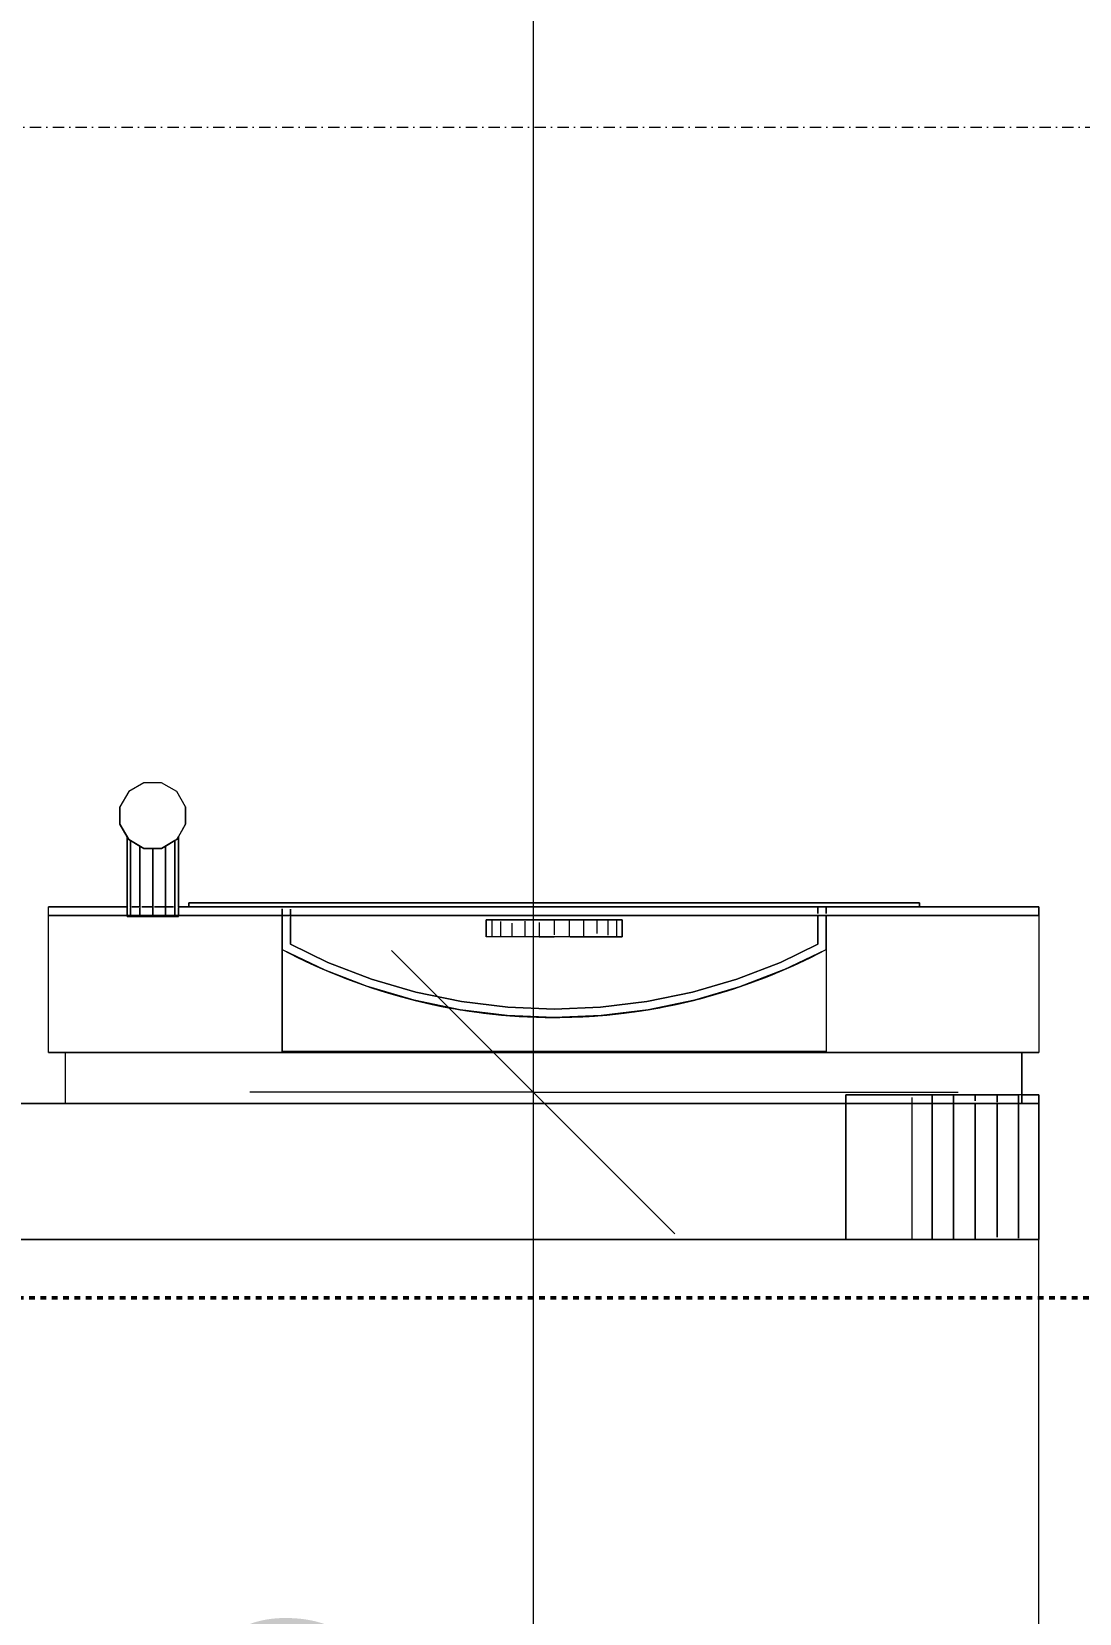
# Model space of a CAD drawing. Header units: millimetres. Extents: x -21051 to 202668, y -15646 to 13691.
# Drawn here: x 8001 to 8371, y -526 to 33 of the extents above; entities that cross this region are included whole.
import ezdxf

# ---------------------------------------------------------------- set-up
doc = ezdxf.new("R2010")
doc.units = ezdxf.units.MM
doc.linetypes.add('TD_Callout Boundary', pattern=[4, 2, -2])
doc.linetypes.add('TD_Level Line', pattern=[8, 4, -2, 0, -2])
for name, color, linetype, lineweight in [('A-ANNO-DIMS', 211, 'Continuous', 9), ('A-ANNO-DIMS-100', 211, 'Continuous', 9), ('A-ANNO-SYMB', 150, 'Continuous', 9), ('G-ANNO-SYMB', 111, 'Continuous', 9), ('G-IMPT', 8, 'Continuous', 5), ('I-FURN', 30, 'Continuous', 5)]:
    doc.layers.add(name, color=color, linetype=linetype, lineweight=lineweight)
doc.layers.get('0').off()
doc.layers.get('I-FURN').off()
doc.styles.add('Arial_3', font='arial.ttf', dxfattribs={"height": 100})
doc.dimstyles.new('Arial_1_0', dxfattribs={"dimscale": 304.8, "dimtxt": 102.02594, "dimasz": 0.328084, "dimexe": 0.328084, "dimexo": 0.0625, "dimgap": 0.082021, "dimtad": 1, "dimdec": 0, "dimzin": 0, "dimdsep": 46, "dimtxsty": 'Arial_3', "dimblk1": 'OBLIQUE', "dimblk2": 'OBLIQUE', "dimsah": 1, "dimcen": 0.09, "dimdle": 0.328084, "dimazin": 0, "dimtfac": 1, "dimtdec": 4, "dimtix": 1, "dimtmove": 0, "dimatfit": 3, "dimfxl": 0.492126, "dimfxlon": 1, "dimtvp": 1, "dimtolj": 1, "dimtzin": 0, "dimarcsym": 2})

# ---------------------------------------------------------------- blocks, each defined once
blk = doc.blocks.new('Refrigerator_6204 - Refrigerator_dwg-V37-00_Ground floor')
at = {"layer": 'G-IMPT'}
for p, q in [((0, 576), (0, 48)), ((0, 576), (0, 0)), ((0, 576), (0, 48)), ((0, 576), (0, 0)), ((7.15, 48), (0, 48)), ((0, 0), (0, 48)), ((65.92, 48), (0, 48)), ((0, 48), (68.12, 48)), ((0, 0), (0, 48)), ((855, 48), (0, 48)), ((0, 48), (0, 0)), ((65.92, 48), (0, 48)), ((0, 48), (0, 0)), ((0, 0), (0, 48)), ((0, 48), (0, 0)), ((7.15, 48), (0, 48)), ((0, 48), (65.92, 48)), ((14.68, 48), (7.15, 48)), ((14.68, 48), (7.15, 48)), ((7.15, 0), (7.15, 47.6)), ((7.15, 47.6), (7.15, 0)), ((22.41, 48), (14.68, 48)), ((22.41, 48), (14.68, 48)), ((14.68, 0), (14.68, 47.18)), ((14.68, 47.18), (14.68, 0)), ((30.13, 48), (22.41, 48)), ((22.41, 0), (22.41, 48)), ((30.13, 48), (22.41, 48)), ((22.41, 48), (22.41, 0)), ((37.67, 48), (30.13, 48)), ((30.13, -3.08), (30.13, 48)), ((37.67, 48), (30.13, 48)), ((30.13, 48), (30.13, -3.08)), ((37.67, 48), (44.81, 48)), ((37.67, -3.08), (37.67, 48)), ((44.81, 48), (37.67, 48)), ((37.67, 48), (37.67, -3.08)), ((44.81, 48), (65.92, 48)), ((44.81, -2.07), (44.81, 48)), ((44.81, -2.07), (44.81, 48)), ((65.92, 48), (44.81, 48)), ((68.12, 48), (65.92, 48)), ((65.92, 48), (68.12, 48)), ((68.12, 48), (65.92, 48)), ((68.12, 48), (65.92, 48)), ((65.92, 48), (68.12, 48)), ((68.12, -3.08), (68.12, 48)), ((786.88, 48), (68.12, 48)), ((68.12, 0), (68.12, 48)), ((786.88, 48), (68.12, 48)), ((68.12, 48), (68.12, -3.08)), ((68.12, 48), (786.88, 48)), ((6, -18), (6, 0)), ((6, 0), (0, 0)), ((0, -3.08), (0, 0)), ((0, 0), (855, 0)), ((0, -3.08), (0, 0)), ((855, 0), (0, 0)), ((0, -3.08), (0, 0)), ((0, 0), (0, -3.08)), ((0, 0), (855, 0)), ((6, -3.08), (0, -3.08)), ((0, -3.08), (6, -3.08)), ((6, -3.08), (0, -3.08)), ((0, -3.08), (6, -3.08)), ((343.5, 0), (6, 0)), ((6, 0), (343.5, 0)), ((6, 0), (343.5, 0)), ((6, 0), (6, -18)), ((6, -18), (6, 0)), ((343.5, 0), (6, 0)), ((343.5, 0), (6, 0)), ((6, 0), (6, -18)), ((6, 0), (343.5, 0)), ((6, -3.08), (68.12, -3.08)), ((6, -3.08), (68.12, -3.08)), ((7.15, -3.08), (7.15, -0.06)), ((7.15, -0.06), (7.15, -3.08)), ((14.68, -3.08), (7.15, -3.08)), ((14.68, -3.08), (14.68, -0.46)), ((14.68, -0.46), (14.68, -3.08)), ((14.68, -3.08), (22.41, -3.08)), ((22.41, -3.08), (22.41, -0.88)), ((22.41, -0.88), (22.41, -3.08)), ((30.13, -3.08), (22.41, -3.08)), ((30.13, -3.08), (37.67, -3.08)), ((37.67, -3.08), (44.81, -3.08)), ((44.81, -3.08), (68.12, -3.08)), ((68.12, -3.08), (68.12, 0)), ((68.12, 0), (68.12, -3.08)), ((367.5, 0), (343.5, 0)), ((343.5, 0), (343.5, -18)), ((343.5, 0), (343.5, -18)), ((367.5, 0), (343.5, 0)), ((343.5, 0), (343.5, -18)), ((343.5, 0), (343.5, -18)), ((0, -66.37), (0, -18)), ((6, -18), (0, -18)), ((349.5, -18), (0, -18)), ((0, -66.37), (0, -18)), ((0, -66.37), (0, -18)), ((0, -18), (6, -18)), ((343.5, -18), (6, -18)), ((6, -18), (343.5, -18)), ((6, -18), (343.5, -18)), ((6, -18), (343.5, -18)), ((6, -18), (343.5, -18)), ((343.5, -18), (6, -18)), ((75.04, -54.37), (75.04, -18.37)), ((267.04, -18.37), (75.04, -18.37)), ((75.04, -18.37), (267.04, -18.37)), ((75.04, -66.37), (75.04, -18.37)), ((75.04, -66.37), (75.04, -18.37)), ((267.04, -18.37), (75.04, -18.37)), ((75.04, -18.37), (267.04, -18.37)), ((75.04, -54.37), (75.04, -18.37)), ((267.04, -54.37), (267.04, -18.37)), ((267.04, -66.37), (267.04, -18.37)), ((267.04, -18.37), (267.04, -54.37)), ((267.04, -66.37), (267.04, -18.37)), ((349.5, -18), (343.5, -18)), ((343.5, -18), (349.5, -18)), ((349.5, -18), (349.5, -66.37)), ((349.5, -18), (349.5, -66.37)), ((349.5, -18), (349.5, -66.37)), ((121.56, -36.46), (137.87, -33.09)), ((137.87, -33.09), (121.56, -36.46)), ((137.87, -33.09), (154.4, -31.05)), ((154.4, -31.05), (137.87, -33.09)), ((154.4, -31.05), (171.04, -30.37)), ((171.04, -30.37), (154.4, -31.05)), ((154.64, -33.93), (171.04, -33.26)), ((154.64, -33.93), (171.04, -33.26)), ((154.64, -33.93), (171.04, -33.26)), ((154.64, -33.93), (171.04, -33.26)), ((171.04, -33.26), (154.64, -33.93)), ((171.04, -33.26), (154.64, -33.93)), ((171.04, -30.37), (187.68, -31.05)), ((187.68, -31.05), (171.04, -30.37)), ((171.04, -33.26), (187.45, -33.93)), ((171.04, -33.26), (187.45, -33.93)), ((171.04, -33.26), (187.45, -33.93)), ((171.04, -33.26), (187.45, -33.93)), ((187.45, -33.93), (171.04, -33.26)), ((187.45, -33.93), (171.04, -33.26)), ((187.68, -31.05), (204.21, -33.09)), ((204.21, -33.09), (187.68, -31.05)), ((204.21, -33.09), (220.52, -36.46)), ((220.52, -36.46), (204.21, -33.09)), ((105.59, -41.16), (121.56, -36.46)), ((121.56, -36.46), (105.59, -41.16)), ((122.26, -39.26), (138.34, -35.93)), ((122.26, -39.26), (138.34, -35.93)), ((122.26, -39.26), (138.34, -35.93)), ((122.26, -39.26), (138.34, -35.93)), ((138.34, -35.93), (154.64, -33.93)), ((138.34, -35.93), (154.64, -33.93)), ((138.34, -35.93), (154.64, -33.93)), ((138.34, -35.93), (154.64, -33.93)), ((154.64, -33.93), (138.34, -35.93)), ((154.64, -33.93), (138.34, -35.93)), ((187.45, -33.93), (203.74, -35.93)), ((187.45, -33.93), (203.74, -35.93)), ((187.45, -33.93), (203.74, -35.93)), ((187.45, -33.93), (203.74, -35.93)), ((203.74, -35.93), (187.45, -33.93)), ((203.74, -35.93), (187.45, -33.93)), ((203.74, -35.93), (219.82, -39.26)), ((203.74, -35.93), (219.82, -39.26)), ((203.74, -35.93), (219.82, -39.26)), ((203.74, -35.93), (219.82, -39.26)), ((219.82, -39.26), (203.74, -35.93)), ((219.82, -39.26), (203.74, -35.93)), ((220.52, -36.46), (236.5, -41.16)), ((236.5, -41.16), (220.52, -36.46)), ((90.04, -47.14), (105.59, -41.16)), ((105.59, -41.16), (90.04, -47.14)), ((91.19, -49.79), (106.51, -43.89)), ((91.19, -49.79), (106.51, -43.89)), ((91.19, -49.79), (106.51, -43.89)), ((91.19, -49.79), (106.51, -43.89)), ((106.51, -43.89), (91.19, -49.79)), ((106.51, -43.89), (91.19, -49.79)), ((106.51, -43.89), (122.26, -39.26)), ((106.51, -43.89), (122.26, -39.26)), ((106.51, -43.89), (122.26, -39.26)), ((106.51, -43.89), (122.26, -39.26)), ((219.82, -39.26), (235.57, -43.89)), ((219.82, -39.26), (235.57, -43.89)), ((219.82, -39.26), (235.57, -43.89)), ((219.82, -39.26), (235.57, -43.89)), ((235.57, -43.89), (219.82, -39.26)), ((235.57, -43.89), (219.82, -39.26)), ((235.57, -43.89), (250.89, -49.79)), ((235.57, -43.89), (250.89, -49.79)), ((235.57, -43.89), (250.89, -49.79)), ((235.57, -43.89), (250.89, -49.79)), ((250.89, -49.79), (235.57, -43.89)), ((250.89, -49.79), (235.57, -43.89)), ((252.04, -47.14), (236.5, -41.16)), ((252.04, -47.14), (236.5, -41.16)), ((90.04, -47.14), (75.04, -54.37)), ((90.04, -47.14), (75.04, -54.37)), ((77.92, -56.18), (91.19, -49.79)), ((77.92, -56.18), (91.19, -49.79)), ((77.92, -56.18), (91.19, -49.79)), ((77.92, -56.18), (91.19, -49.79)), ((91.19, -49.79), (77.92, -56.18)), ((91.19, -49.79), (77.92, -56.18)), ((250.89, -49.79), (264.16, -56.18)), ((264.16, -56.18), (250.89, -49.79)), ((264.16, -56.18), (250.89, -49.79)), ((264.16, -56.18), (250.89, -49.79)), ((264.16, -56.18), (250.89, -49.79)), ((264.16, -56.18), (250.89, -49.79)), ((267.04, -54.37), (252.04, -47.14)), ((267.04, -54.37), (252.04, -47.14)), ((75.04, -66.37), (75.04, -54.37)), ((75.04, -66.37), (75.04, -54.37)), ((75.04, -66.37), (75.04, -54.37)), ((75.04, -54.37), (75.04, -66.37)), ((75.04, -66.37), (75.04, -54.37)), ((75.04, -66.37), (75.04, -54.37)), ((267.04, -66.37), (267.04, -54.37)), ((267.04, -66.37), (267.04, -54.37)), ((267.04, -66.37), (267.04, -54.37)), ((267.04, -54.37), (267.04, -66.37)), ((267.04, -66.37), (267.04, -54.37)), ((267.04, -54.37), (267.04, -66.37)), ((77.92, -63.49), (77.92, -56.18)), ((77.92, -63.49), (77.92, -56.18)), ((77.92, -56.18), (77.92, -63.49)), ((77.92, -63.49), (77.92, -56.18)), ((77.92, -56.18), (77.92, -63.49)), ((77.92, -63.49), (77.92, -56.18)), ((149.08, -58.81), (147.04, -58.81)), ((147.04, -64.81), (147.04, -58.81)), ((147.04, -58.81), (147.04, -64.81)), ((147.04, -58.81), (195.04, -58.81)), ((147.04, -58.81), (194.47, -58.81)), ((147.04, -64.81), (147.04, -58.81)), ((152.13, -58.81), (149.08, -58.81)), ((149.08, -64.81), (149.08, -59.07)), ((149.08, -64.81), (149.08, -59.07)), ((156.04, -58.81), (152.13, -58.81)), ((152.13, -64.81), (152.13, -59.45)), ((152.13, -64.81), (152.13, -59.45)), ((160.64, -58.81), (156.04, -58.81)), ((156.04, -64.81), (156.04, -59.94)), ((156.04, -64.81), (156.04, -59.94)), ((165.44, -58.81), (160.64, -58.81)), ((160.64, -64.81), (160.64, -58.81)), ((160.64, -64.81), (160.64, -58.81)), ((165.72, -58.81), (171.04, -58.81)), ((165.72, -64.81), (165.72, -58.85)), ((165.72, -64.81), (165.72, -58.85)), ((176.36, -58.81), (171.04, -58.81)), ((171.04, -64.81), (171.04, -59.49)), ((171.04, -64.81), (171.04, -59.49)), ((176.36, -58.81), (181.44, -58.81)), ((176.36, -63.92), (176.36, -58.81)), ((176.36, -63.92), (176.36, -58.81)), ((181.44, -58.81), (186.04, -58.81)), ((181.44, -64.31), (181.44, -58.81)), ((181.44, -64.31), (181.44, -58.81)), ((186.04, -58.81), (189.95, -58.81)), ((186.04, -63.69), (186.04, -58.81)), ((186.04, -63.69), (186.04, -58.81)), ((189.95, -58.81), (193, -58.81)), ((189.95, -64.18), (189.95, -58.81)), ((189.95, -64.18), (189.95, -58.81)), ((193, -64.56), (193, -58.81)), ((193, -64.56), (193, -58.81)), ((195.04, -64.81), (195.04, -58.81)), ((195.04, -64.81), (195.04, -59.01)), ((195.04, -64.81), (195.04, -59.01)), ((264.16, -63.49), (264.16, -56.18)), ((264.16, -63.49), (264.16, -56.18)), ((264.16, -63.49), (264.16, -56.18)), ((264.16, -63.49), (264.16, -56.18)), ((264.16, -56.18), (264.16, -63.49)), ((0, -66.37), (75.04, -66.37)), ((0, -66.37), (303.73, -66.37)), ((0, -66.37), (0, -69.37)), ((0, -66.37), (0, -69.37)), ((75.04, -66.37), (0, -66.37)), ((0, -66.37), (349.5, -66.37)), ((75.04, -66.37), (0, -66.37)), ((0, -66.37), (303.73, -66.37)), ((0, -66.37), (0, -69.37)), ((0, -69.37), (0, -66.37)), ((75.04, -66.37), (0, -66.37)), ((75.04, -66.37), (248.15, -66.37)), ((77.92, -66.37), (75.04, -66.37)), ((77.92, -66.37), (75.04, -66.37)), ((75.04, -66.37), (77.92, -66.37)), ((75.04, -66.37), (267.04, -66.37)), ((77.92, -66.37), (75.04, -66.37)), ((75.04, -66.37), (77.92, -66.37)), ((248.15, -66.37), (75.04, -66.37)), ((75.04, -66.37), (77.92, -66.37)), ((75.04, -66.37), (267.04, -66.37)), ((248.15, -66.37), (75.04, -66.37)), ((77.92, -66.37), (75.04, -66.37)), ((75.04, -66.37), (77.92, -66.37)), ((248.15, -66.37), (75.04, -66.37)), ((77.92, -63.49), (77.92, -66.37)), ((77.92, -66.37), (77.92, -63.49)), ((77.92, -66.37), (77.92, -63.49)), ((77.92, -66.37), (77.92, -63.49)), ((77.92, -63.49), (77.92, -66.37)), ((77.92, -63.49), (77.92, -66.37)), ((77.92, -66.37), (264.16, -66.37)), ((264.16, -66.37), (77.92, -66.37)), ((77.92, -66.37), (264.16, -66.37)), ((77.92, -66.37), (264.16, -66.37)), ((264.16, -66.37), (77.92, -66.37)), ((77.92, -66.37), (264.16, -66.37)), ((149.08, -64.81), (147.04, -64.81)), ((195.04, -64.81), (147.04, -64.81)), ((147.04, -64.81), (195.04, -64.81)), ((152.13, -64.81), (149.08, -64.81)), ((156.04, -64.81), (152.13, -64.81)), ((160.64, -64.81), (156.04, -64.81)), ((165.72, -64.81), (160.64, -64.81)), ((165.72, -64.81), (171.04, -64.81)), ((176.36, -64.81), (171.04, -64.81)), ((176.36, -64.81), (181.44, -64.81)), ((181.44, -64.81), (186.04, -64.81)), ((186.04, -64.81), (189.95, -64.81)), ((189.95, -64.81), (193, -64.81)), ((193, -64.81), (195.04, -64.81)), ((249.3, -66.37), (250.98, -66.37)), ((250.98, -66.37), (249.3, -66.37)), ((250.98, -66.37), (249.3, -66.37)), ((250.98, -66.37), (249.3, -66.37)), ((251.9, -66.37), (253.15, -66.37)), ((253.15, -66.37), (251.9, -66.37)), ((253.15, -66.37), (251.9, -66.37)), ((253.15, -66.37), (251.9, -66.37)), ((260.02, -66.37), (261.36, -66.37)), ((261.36, -66.37), (260.02, -66.37)), ((261.36, -66.37), (260.02, -66.37)), ((261.36, -66.37), (260.02, -66.37)), ((261.89, -66.37), (267.04, -66.37)), ((267.04, -66.37), (261.89, -66.37)), ((267.04, -66.37), (261.89, -66.37)), ((267.04, -66.37), (261.89, -66.37)), ((264.16, -65.65), (264.16, -63.49)), ((264.16, -66.37), (264.16, -63.49)), ((264.16, -63.49), (264.16, -65.65)), ((264.16, -63.49), (264.16, -65.65)), ((264.16, -65.65), (264.16, -63.49)), ((267.04, -66.37), (264.16, -66.37)), ((267.04, -66.37), (264.16, -66.37)), ((264.16, -68.64), (264.16, -66.37)), ((264.16, -66.37), (267.04, -66.37)), ((264.16, -66.37), (264.16, -68.64)), ((267.04, -66.37), (264.16, -66.37)), ((264.16, -66.37), (264.16, -68.64)), ((264.16, -66.37), (264.16, -68.64)), ((264.16, -66.37), (267.04, -66.37)), ((264.16, -66.37), (264.16, -68.64)), ((264.16, -66.37), (267.04, -66.37)), ((264.16, -66.37), (264.16, -68.64)), ((267.04, -66.37), (264.16, -66.37)), ((264.16, -66.37), (264.16, -68.64)), ((264.16, -68.64), (264.16, -66.37)), ((264.16, -66.37), (267.04, -66.37)), ((264.16, -68.64), (264.16, -66.37)), ((264.16, -66.37), (267.04, -66.37)), ((267.04, -66.37), (267.04, -68.67)), ((267.04, -66.37), (303.73, -66.37)), ((267.04, -66.37), (267.04, -68.67)), ((267.04, -66.37), (267.04, -68.67)), ((303.71, -66.37), (267.04, -66.37)), ((303.73, -66.37), (267.04, -66.37)), ((267.04, -68.67), (267.04, -66.37)), ((267.04, -66.37), (267.04, -68.67)), ((267.04, -66.37), (267.04, -68.67)), ((303.71, -66.37), (267.04, -66.37)), ((303.71, -66), (303.71, -66.37)), ((303.71, -66), (304.92, -66)), ((304.92, -66), (303.71, -66)), ((303.71, -66), (304.92, -66)), ((303.71, -66), (304.92, -66)), ((303.71, -66), (304.92, -66)), ((304.92, -66), (303.71, -66)), ((303.71, -66), (303.71, -66.37)), ((304.92, -66), (303.71, -66)), ((303.71, -66), (304.92, -66)), ((303.71, -68.98), (303.71, -66.37)), ((303.71, -94.12), (303.71, -66.37)), ((303.71, -94.12), (303.71, -66.37)), ((303.71, -66.37), (303.71, -68.98)), ((303.73, -66.37), (304.92, -66.37)), ((304.92, -66.37), (303.73, -66.37)), ((303.73, -66.37), (304.92, -66.37)), ((303.73, -66.37), (304.92, -66.37)), ((304.92, -66.37), (303.73, -66.37)), ((303.73, -66.37), (304.92, -66.37)), ((304.92, -66.37), (303.73, -66.37)), ((304.92, -66.37), (303.73, -66.37)), ((303.73, -66.37), (304.92, -66.37)), ((304.92, -66.37), (303.73, -66.37)), ((304.92, -66), (308.23, -66)), ((308.23, -66), (304.92, -66)), ((304.92, -66), (308.23, -66)), ((304.92, -66), (308.23, -66)), ((304.92, -66), (304.92, -66.37)), ((304.92, -66), (304.92, -66.37)), ((308.23, -66), (304.92, -66)), ((308.23, -66), (304.92, -66)), ((304.92, -66), (304.92, -66.37)), ((304.92, -66), (304.92, -66.37)), ((308.23, -66), (304.92, -66)), ((304.92, -66), (308.23, -66)), ((304.92, -68.99), (304.92, -66.37)), ((304.92, -68.99), (304.92, -66.37)), ((304.92, -92.78), (304.92, -66.37)), ((304.92, -92.78), (304.92, -66.37)), ((304.92, -66.37), (304.92, -92.78)), ((304.92, -92.78), (304.92, -66.37)), ((304.92, -66.37), (304.92, -68.99)), ((304.92, -66.37), (304.92, -68.99)), ((304.97, -66.37), (308.23, -66.37)), ((308.23, -66.37), (304.97, -66.37)), ((304.97, -66.37), (308.23, -66.37)), ((304.97, -66.37), (308.23, -66.37)), ((308.23, -66.37), (304.97, -66.37)), ((308.23, -66.37), (304.97, -66.37)), ((304.97, -66.37), (308.23, -66.37)), ((308.23, -66.37), (304.97, -66.37)), ((304.97, -66.37), (308.23, -66.37)), ((308.23, -66.37), (304.97, -66.37)), ((308.23, -66), (312.75, -66)), ((308.23, -66), (312.75, -66)), ((308.23, -66), (312.75, -66)), ((312.75, -66), (308.23, -66)), ((308.23, -66), (308.23, -66.37)), ((308.23, -66), (308.23, -66.37)), ((312.75, -66), (308.23, -66)), ((308.23, -66), (312.75, -66)), ((308.23, -66), (308.23, -66.37)), ((308.23, -66.37), (308.23, -66)), ((312.75, -66), (308.23, -66)), ((308.23, -66), (312.75, -66)), ((308.23, -69.02), (308.23, -66.37)), ((308.23, -69.02), (308.23, -66.37)), ((308.23, -90.87), (308.23, -66.37)), ((308.23, -90.87), (308.23, -66.37)), ((308.23, -90.87), (308.23, -66.37)), ((308.23, -90.87), (308.23, -66.37)), ((308.23, -66.37), (308.23, -69.02)), ((308.23, -69.02), (308.23, -66.37)), ((308.25, -66.37), (312.68, -66.37)), ((312.68, -66.37), (308.25, -66.37)), ((308.25, -66.37), (312.68, -66.37)), ((308.25, -66.37), (312.68, -66.37)), ((312.68, -66.37), (308.25, -66.37)), ((312.68, -66.37), (308.25, -66.37)), ((308.25, -66.37), (312.68, -66.37)), ((312.68, -66.37), (308.25, -66.37)), ((308.25, -66.37), (312.68, -66.37)), ((312.68, -66.37), (308.25, -66.37)), ((317.27, -66), (312.75, -66)), ((317.27, -66), (312.75, -66)), ((312.75, -66), (317.27, -66)), ((317.27, -66), (312.75, -66)), ((312.75, -66), (312.75, -66.37)), ((312.75, -66), (312.75, -66.37)), ((317.27, -66), (312.75, -66)), ((312.75, -66), (317.27, -66)), ((312.75, -66), (312.75, -66.37)), ((317.27, -66), (312.75, -66)), ((312.75, -66), (317.27, -66)), ((312.75, -66), (312.75, -66.37)), ((312.75, -69.06), (312.75, -66.37)), ((317.2, -66.37), (312.75, -66.37)), ((312.75, -66.37), (312.75, -69.06)), ((317.2, -66.37), (312.75, -66.37)), ((312.75, -90.05), (312.75, -66.37)), ((312.75, -90.05), (312.75, -66.37)), ((312.75, -66.37), (317.2, -66.37)), ((312.75, -66.37), (317.2, -66.37)), ((317.2, -66.37), (312.75, -66.37)), ((312.75, -90.05), (312.75, -66.37)), ((312.75, -90.05), (312.75, -66.37)), ((312.75, -66.37), (317.2, -66.37)), ((312.75, -69.06), (312.75, -66.37)), ((312.75, -66.37), (317.2, -66.37)), ((312.75, -66.37), (312.75, -69.06)), ((317.2, -66.37), (312.75, -66.37)), ((312.75, -66.37), (317.2, -66.37)), ((317.2, -66.37), (312.75, -66.37)), ((320.58, -66), (317.27, -66)), ((317.27, -66), (320.58, -66)), ((317.27, -66), (320.58, -66)), ((320.58, -66), (317.27, -66)), ((317.27, -66), (317.27, -66.37)), ((317.27, -66), (317.27, -66.37)), ((317.27, -66), (320.58, -66)), ((320.58, -66), (317.27, -66)), ((317.27, -66), (317.27, -66.37)), ((317.27, -66.37), (317.27, -66)), ((317.27, -66), (320.58, -66)), ((320.58, -66), (317.27, -66)), ((317.27, -69.1), (317.27, -66.37)), ((317.27, -66.37), (317.27, -69.1)), ((317.27, -90.87), (317.27, -66.37)), ((317.27, -90.87), (317.27, -66.37)), ((317.27, -90.87), (317.27, -66.37)), ((317.27, -90.87), (317.27, -66.37)), ((317.27, -66.37), (317.27, -69.1)), ((317.27, -66.37), (317.27, -69.1)), ((320.53, -66.37), (317.32, -66.37)), ((320.53, -66.37), (317.32, -66.37)), ((317.32, -66.37), (320.53, -66.37)), ((317.32, -66.37), (320.53, -66.37)), ((320.53, -66.37), (317.32, -66.37)), ((320.53, -66.37), (317.32, -66.37)), ((317.32, -66.37), (320.53, -66.37)), ((320.53, -66.37), (317.32, -66.37)), ((317.32, -66.37), (320.53, -66.37)), ((320.53, -66.37), (317.32, -66.37)), ((321.79, -66), (320.58, -66)), ((320.58, -66), (321.79, -66)), ((320.58, -66), (321.79, -66)), ((321.79, -66), (320.58, -66)), ((320.58, -66), (320.58, -66.37)), ((320.58, -66), (320.58, -66.37)), ((321.79, -66), (320.58, -66)), ((320.58, -66), (321.79, -66)), ((320.58, -66), (320.58, -66.37)), ((320.58, -66), (320.58, -66.37)), ((320.58, -66), (321.79, -66)), ((321.79, -66), (320.58, -66)), ((320.58, -69.13), (320.58, -66.37)), ((320.58, -69.13), (320.58, -66.37)), ((321.78, -66.37), (320.58, -66.37)), ((321.78, -66.37), (320.58, -66.37)), ((320.58, -92.78), (320.58, -66.37)), ((320.58, -92.78), (320.58, -66.37)), ((320.58, -66.37), (321.78, -66.37)), ((320.58, -66.37), (321.78, -66.37)), ((321.78, -66.37), (320.58, -66.37)), ((320.58, -92.78), (320.58, -66.37)), ((320.58, -92.78), (320.58, -66.37)), ((321.78, -66.37), (320.58, -66.37)), ((320.58, -66.37), (320.58, -69.13)), ((320.58, -66.37), (320.58, -69.13)), ((320.58, -66.37), (321.78, -66.37)), ((321.78, -66.37), (320.58, -66.37)), ((320.58, -66.37), (321.78, -66.37)), ((321.78, -66.37), (320.58, -66.37)), ((321.78, -66.37), (349.5, -66.37)), ((321.78, -66.37), (349.5, -66.37)), ((349.5, -66.37), (321.78, -66.37)), ((321.78, -66.37), (349.5, -66.37)), ((321.79, -66), (321.79, -66.37)), ((321.79, -66), (321.79, -66.37)), ((321.79, -69.14), (321.79, -66.37)), ((321.79, -94.12), (321.79, -66.37)), ((349.5, -66.37), (321.79, -66.37)), ((321.79, -66.37), (321.79, -94.12)), ((321.79, -66.37), (321.79, -69.14)), ((349.5, -66.37), (321.79, -66.37)), ((349.5, -66.37), (349.5, -69.37)), ((349.5, -66.37), (349.5, -69.37)), ((349.5, -66.37), (349.5, -69.37)), ((349.5, -66.37), (349.5, -69.37)), ((42.04, -69.37), (0, -69.37)), ((303.86, -69.37), (0, -69.37)), ((42.04, -69.37), (0, -69.37)), ((0, -69.37), (303.86, -69.37)), ((75.04, -69.37), (42.04, -69.37)), ((42.04, -69.37), (75.04, -69.37)), ((42.04, -69.37), (42.04, -70.81)), ((42.04, -69.37), (42.04, -70.81)), ((300.04, -69.37), (42.04, -69.37)), ((42.04, -69.37), (42.04, -70.81)), ((300.04, -69.37), (42.04, -69.37)), ((42.04, -69.37), (42.04, -70.81)), ((300.04, -69.37), (42.04, -69.37)), ((75.04, -69.37), (42.04, -69.37)), ((42.04, -69.37), (300.04, -69.37)), ((42.04, -70.81), (42.04, -69.37)), ((300.04, -69.37), (42.04, -69.37)), ((42.04, -69.37), (42.04, -70.81)), ((75.04, -69.37), (42.04, -69.37)), ((42.04, -70.81), (75.04, -70.81)), ((42.04, -70.81), (300.04, -70.81)), ((42.04, -70.81), (300.04, -70.81)), ((300.04, -70.81), (42.04, -70.81)), ((300.04, -70.81), (42.04, -70.81)), ((42.04, -70.81), (75.04, -70.81)), ((75.04, -67.02), (75.04, -69.37)), ((75.04, -67.02), (75.04, -69.37)), ((75.04, -67.02), (75.04, -69.37)), ((75.04, -67.02), (75.04, -69.37)), ((75.04, -69.37), (75.04, -67.02)), ((75.04, -67.02), (75.04, -69.37)), ((75.04, -69.37), (75.04, -67.02)), ((77.92, -70.81), (75.04, -70.81)), ((75.04, -70.81), (77.92, -70.81)), ((75.04, -70.81), (77.92, -70.81)), ((77.92, -70.81), (75.04, -70.81)), ((77.92, -70.81), (75.04, -70.81)), ((77.92, -69.37), (75.98, -69.37)), ((77.92, -69.37), (75.98, -69.37)), ((77.92, -69.37), (75.98, -69.37)), ((75.98, -69.37), (77.92, -69.37)), ((77.92, -67.04), (77.92, -69.37)), ((77.92, -69.37), (77.92, -67.04)), ((77.92, -67.04), (77.92, -69.37)), ((77.92, -67.04), (77.92, -69.37)), ((77.92, -69.37), (77.92, -67.04)), ((77.92, -67.04), (77.92, -69.37)), ((77.92, -67.04), (77.92, -69.37)), ((77.92, -67.04), (77.92, -69.37)), ((77.92, -67.04), (77.92, -69.37)), ((77.92, -67.04), (77.92, -69.37)), ((258.97, -69.37), (77.92, -69.37)), ((77.92, -69.37), (258.97, -69.37)), ((77.92, -70.81), (264.16, -70.81)), ((264.16, -70.81), (77.92, -70.81)), ((264.16, -70.81), (77.92, -70.81)), ((77.92, -70.81), (264.16, -70.81)), ((77.92, -70.81), (264.16, -70.81)), ((264.16, -70.81), (77.92, -70.81)), ((77.92, -70.81), (264.16, -70.81)), ((77.92, -70.81), (264.16, -70.81)), ((77.92, -70.81), (264.16, -70.81)), ((255.73, -69.37), (78.66, -69.37)), ((255.73, -69.37), (78.66, -69.37)), ((257.69, -69.37), (256.46, -69.37)), ((257.69, -69.37), (256.46, -69.37)), ((267.04, -70.81), (264.16, -70.81)), ((264.16, -70.81), (267.04, -70.81)), ((264.16, -70.81), (267.04, -70.81)), ((264.16, -70.81), (267.04, -70.81)), ((264.16, -70.81), (267.04, -70.81)), ((267.04, -69.37), (265.1, -69.37)), ((267.04, -69.37), (265.1, -69.37)), ((267.04, -69.37), (265.1, -69.37)), ((265.1, -69.37), (267.04, -69.37)), ((300.04, -69.37), (267.04, -69.37)), ((300.04, -69.37), (267.04, -69.37)), ((300.04, -69.37), (267.04, -69.37)), ((267.04, -69.37), (300.04, -69.37)), ((300.04, -70.81), (267.04, -70.81)), ((267.04, -70.81), (300.04, -70.81)), ((300.04, -69.37), (300.04, -70.81)), ((300.04, -69.37), (300.04, -70.81)), ((303.86, -69.37), (300.04, -69.37)), ((300.04, -69.37), (300.04, -70.81)), ((300.04, -69.37), (300.04, -70.81)), ((303.86, -69.37), (300.04, -69.37)), ((300.04, -70.81), (300.04, -69.37)), ((300.04, -69.37), (300.04, -70.81)), ((300.04, -70.81), (300.04, -69.37)), ((303.71, -94.12), (303.71, -69.37)), ((303.71, -69.37), (303.71, -94.12)), ((304.92, -92.78), (304.92, -69.37)), ((304.92, -92.78), (304.92, -69.37)), ((304.92, -69.37), (304.92, -92.78)), ((304.92, -69.37), (304.92, -92.78)), ((308.23, -69.37), (305.37, -69.37)), ((308.23, -69.37), (305.37, -69.37)), ((308.23, -69.37), (305.37, -69.37)), ((305.37, -69.37), (308.23, -69.37)), ((308.23, -90.87), (308.23, -69.37)), ((308.23, -90.87), (308.23, -69.37)), ((308.23, -69.37), (308.23, -90.87)), ((308.23, -90.87), (308.23, -69.37)), ((312.14, -69.37), (308.43, -69.37)), ((312.14, -69.37), (308.43, -69.37)), ((312.14, -69.37), (308.43, -69.37)), ((308.43, -69.37), (312.14, -69.37)), ((312.75, -90.05), (312.75, -69.37)), ((312.75, -69.37), (312.75, -90.05)), ((316.64, -69.37), (312.75, -69.37)), ((316.64, -69.37), (312.75, -69.37)), ((312.75, -90.05), (312.75, -69.37)), ((312.75, -69.37), (312.75, -90.05)), ((316.64, -69.37), (312.75, -69.37)), ((312.75, -69.37), (316.64, -69.37)), ((317.27, -90.87), (317.27, -69.37)), ((317.27, -69.37), (317.27, -90.87)), ((317.27, -69.37), (317.27, -90.87)), ((317.27, -69.37), (317.27, -90.87)), ((320.13, -69.37), (317.69, -69.37)), ((320.13, -69.37), (317.69, -69.37)), ((320.13, -69.37), (317.69, -69.37)), ((317.69, -69.37), (320.13, -69.37)), ((320.58, -92.78), (320.58, -69.37)), ((320.58, -92.78), (320.58, -69.37)), ((320.58, -69.37), (320.58, -92.78)), ((320.58, -69.37), (320.58, -92.78)), ((349.5, -69.37), (321.64, -69.37)), ((349.5, -69.37), (321.64, -69.37)), ((349.5, -69.37), (321.64, -69.37)), ((321.64, -69.37), (349.5, -69.37)), ((321.79, -94.12), (321.79, -69.37)), ((321.79, -69.37), (321.79, -94.12)), ((301.16, -98.54), (304.27, -93.16)), ((303.71, -94.12), (301.16, -98.54)), ((303.71, -94.12), (301.16, -98.54)), ((303.71, -94.12), (304.27, -93.16)), ((303.71, -94.12), (304.27, -93.16)), ((303.71, -94.12), (304.27, -93.16)), ((303.71, -94.12), (304.27, -93.16)), ((303.71, -94.12), (304.27, -93.16)), ((303.71, -94.12), (304.27, -93.16)), ((303.71, -94.12), (304.27, -93.16)), ((303.71, -94.12), (304.27, -93.16)), ((304.27, -93.16), (303.71, -94.12)), ((303.71, -94.12), (304.27, -93.16)), ((303.71, -94.12), (304.27, -93.16)), ((304.27, -93.16), (309.65, -90.05)), ((304.27, -93.16), (304.92, -92.78)), ((304.27, -93.16), (304.92, -92.78)), ((304.27, -93.16), (304.92, -92.78)), ((304.27, -93.16), (304.92, -92.78)), ((304.27, -93.16), (304.92, -92.78)), ((304.27, -93.16), (304.92, -92.78)), ((304.27, -93.16), (304.92, -92.78)), ((304.27, -93.16), (304.92, -92.78)), ((304.92, -92.78), (309.65, -90.05)), ((304.92, -92.78), (309.65, -90.05)), ((304.92, -92.78), (308.23, -90.87)), ((304.92, -92.78), (308.23, -90.87)), ((304.92, -92.78), (308.23, -90.87)), ((304.92, -92.78), (308.23, -90.87)), ((304.92, -92.78), (308.23, -90.87)), ((304.92, -92.78), (308.23, -90.87)), ((304.92, -92.78), (308.23, -90.87)), ((304.92, -92.78), (308.23, -90.87)), ((309.65, -90.05), (308.23, -90.87)), ((309.65, -90.05), (308.23, -90.87)), ((308.23, -90.87), (309.65, -90.05)), ((308.23, -90.87), (309.65, -90.05)), ((308.23, -90.87), (309.65, -90.05)), ((308.23, -90.87), (309.65, -90.05)), ((309.65, -90.05), (308.23, -90.87)), ((308.23, -90.87), (309.65, -90.05)), ((309.65, -90.05), (308.23, -90.87)), ((308.23, -90.87), (309.65, -90.05)), ((309.65, -90.05), (308.23, -90.87)), ((308.23, -90.87), (309.65, -90.05)), ((308.23, -90.87), (309.65, -90.05)), ((309.65, -90.05), (308.23, -90.87)), ((315.86, -90.05), (309.65, -90.05)), ((312.75, -90.05), (309.65, -90.05)), ((309.65, -90.05), (312.75, -90.05)), ((309.65, -90.05), (312.75, -90.05)), ((309.65, -90.05), (312.75, -90.05)), ((309.65, -90.05), (312.75, -90.05)), ((312.75, -90.05), (309.65, -90.05)), ((315.86, -90.05), (309.65, -90.05)), ((312.75, -90.05), (309.65, -90.05)), ((309.65, -90.05), (312.75, -90.05)), ((312.75, -90.05), (309.65, -90.05)), ((309.65, -90.05), (312.75, -90.05)), ((312.75, -90.05), (309.65, -90.05)), ((309.65, -90.05), (315.86, -90.05)), ((309.65, -90.05), (312.75, -90.05)), ((315.86, -90.05), (309.65, -90.05)), ((309.65, -90.05), (312.75, -90.05)), ((312.75, -90.05), (309.65, -90.05)), ((315.86, -90.05), (312.75, -90.05)), ((315.86, -90.05), (312.75, -90.05)), ((315.86, -90.05), (312.75, -90.05)), ((315.86, -90.05), (312.75, -90.05)), ((315.86, -90.05), (312.75, -90.05)), ((315.86, -90.05), (312.75, -90.05)), ((315.86, -90.05), (312.75, -90.05)), ((315.86, -90.05), (312.75, -90.05)), ((312.75, -90.05), (315.86, -90.05)), ((315.86, -90.05), (312.75, -90.05)), ((315.86, -90.05), (312.75, -90.05)), ((312.75, -90.05), (315.86, -90.05)), ((315.86, -90.05), (312.75, -90.05)), ((312.75, -90.05), (315.86, -90.05)), ((320.58, -92.78), (315.86, -90.05)), ((317.27, -90.87), (315.86, -90.05)), ((317.27, -90.87), (315.86, -90.05)), ((317.27, -90.87), (315.86, -90.05)), ((317.27, -90.87), (315.86, -90.05)), ((317.27, -90.87), (315.86, -90.05)), ((317.27, -90.87), (315.86, -90.05)), ((317.27, -90.87), (315.86, -90.05)), ((317.27, -90.87), (315.86, -90.05)), ((321.24, -93.16), (315.86, -90.05)), ((315.86, -90.05), (317.27, -90.87)), ((317.27, -90.87), (315.86, -90.05)), ((317.27, -90.87), (315.86, -90.05)), ((315.86, -90.05), (320.58, -92.78)), ((315.86, -90.05), (317.27, -90.87)), ((321.24, -93.16), (315.86, -90.05)), ((317.27, -90.87), (315.86, -90.05)), ((315.86, -90.05), (317.27, -90.87)), ((320.58, -92.78), (317.27, -90.87)), ((320.58, -92.78), (317.27, -90.87)), ((320.58, -92.78), (317.27, -90.87)), ((320.58, -92.78), (317.27, -90.87)), ((320.58, -92.78), (317.27, -90.87)), ((320.58, -92.78), (317.27, -90.87)), ((320.58, -92.78), (317.27, -90.87)), ((320.58, -92.78), (317.27, -90.87)), ((317.27, -90.87), (320.58, -92.78)), ((320.58, -92.78), (317.27, -90.87)), ((320.58, -92.78), (317.27, -90.87)), ((320.58, -92.78), (317.27, -90.87)), ((317.27, -90.87), (320.58, -92.78)), ((321.24, -93.16), (320.58, -92.78)), ((321.24, -93.16), (320.58, -92.78)), ((321.24, -93.16), (320.58, -92.78)), ((321.24, -93.16), (320.58, -92.78)), ((320.58, -92.78), (321.24, -93.16)), ((321.24, -93.16), (320.58, -92.78)), ((321.24, -93.16), (320.58, -92.78)), ((321.24, -93.16), (320.58, -92.78)), ((321.24, -93.16), (320.58, -92.78)), ((320.58, -92.78), (321.24, -93.16)), ((321.79, -94.12), (321.24, -93.16)), ((321.79, -94.12), (321.24, -93.16)), ((321.79, -94.12), (321.24, -93.16)), ((321.24, -93.16), (321.79, -94.12)), ((321.79, -94.12), (321.24, -93.16)), ((321.24, -93.16), (321.79, -94.12)), ((324.34, -98.54), (321.24, -93.16)), ((321.79, -94.12), (321.24, -93.16)), ((321.79, -94.12), (321.24, -93.16)), ((321.79, -94.12), (321.24, -93.16)), ((321.24, -93.16), (321.79, -94.12)), ((324.34, -98.54), (321.24, -93.16)), ((321.24, -93.16), (321.79, -94.12)), ((324.34, -98.54), (321.79, -94.12)), ((321.79, -94.12), (324.34, -98.54)), ((301.16, -98.54), (301.16, -104.72)), ((301.16, -98.54), (301.16, -104.75)), ((301.16, -104.72), (301.16, -98.54)), ((301.16, -98.54), (301.16, -104.75)), ((324.34, -98.54), (324.34, -104.75)), ((324.34, -98.54), (324.34, -104.75)), ((324.34, -104.75), (324.34, -98.54)), ((324.34, -104.75), (324.34, -98.54)), ((301.16, -104.72), (301.16, -104.75)), ((301.16, -104.75), (301.16, -104.72)), ((301.16, -104.75), (304.27, -110.13)), ((301.16, -104.75), (304.27, -110.13)), ((301.16, -104.75), (304.27, -110.13)), ((301.16, -104.75), (304.27, -110.13)), ((321.24, -110.13), (324.34, -104.75)), ((321.24, -110.13), (324.34, -104.75)), ((321.24, -110.13), (324.34, -104.75)), ((321.24, -110.13), (324.34, -104.75)), ((304.27, -110.13), (309.65, -113.24)), ((304.27, -110.13), (309.65, -113.24)), ((304.27, -110.13), (309.65, -113.24)), ((304.27, -110.13), (309.65, -113.24)), ((315.86, -113.24), (321.24, -110.13)), ((315.86, -113.24), (321.24, -110.13)), ((315.86, -113.24), (321.24, -110.13)), ((315.86, -113.24), (321.24, -110.13)), ((309.65, -113.24), (315.86, -113.24)), ((309.65, -113.24), (315.86, -113.24)), ((309.65, -113.24), (315.86, -113.24)), ((309.65, -113.24), (315.86, -113.24))]:
    blk.add_line(p, q, dxfattribs=at)
at = {"layer": 'G-IMPT', "flags": 128}
for points in [[(6, 0), (0, 0), (0, 48)], [(855, 48), (0, 48), (68.12, 48), (68.12, 0)], [(68.12, -3.08), (44.81, -3.08), (37.67, -3.08), (30.13, -3.08), (22.41, -3.08), (14.68, -3.08), (7.15, -3.08)], [(264.16, -56.18), (250.89, -49.79), (235.57, -43.89), (219.82, -39.26), (203.74, -35.93), (187.45, -33.93), (171.04, -33.26), (154.64, -33.93), (138.34, -35.93), (122.26, -39.26), (106.51, -43.89), (91.19, -49.79), (77.92, -56.18)], [(138.34, -35.93), (122.26, -39.26), (106.51, -43.89)], [(138.34, -35.93), (122.26, -39.26), (106.51, -43.89)], [(77.92, -56.18), (77.92, -63.49), (77.92, -66.37)], [(264.16, -66.37), (264.16, -63.49), (264.16, -56.18)], [(267.04, -66.37), (75.04, -66.37), (77.92, -66.37), (264.16, -66.37)], [(42.04, -69.37), (42.04, -70.81), (300.04, -70.81)], [(301.16, -98.54), (304.27, -93.16), (309.65, -90.05)], [(308.23, -90.87), (304.92, -92.78), (304.27, -93.16), (303.71, -94.12), (304.27, -93.16), (304.92, -92.78), (308.23, -90.87)], [(303.71, -94.12), (304.27, -93.16), (304.92, -92.78), (308.23, -90.87)], [(308.23, -90.87), (304.92, -92.78), (304.27, -93.16)], [(304.27, -93.16), (304.92, -92.78), (308.23, -90.87)], [(308.23, -90.87), (304.92, -92.78), (304.27, -93.16)], [(317.27, -90.87), (320.58, -92.78), (321.24, -93.16)], [(320.58, -92.78), (321.24, -93.16), (321.79, -94.12), (321.24, -93.16), (320.58, -92.78)], [(321.79, -94.12), (321.24, -93.16), (320.58, -92.78)]]:
    blk.add_lwpolyline(points, dxfattribs=at)
for points in [[(0, -18), (349.5, -18), (349.5, -66.37), (0, -66.37)], [(147.04, -58.81), (195.04, -58.81), (195.04, -64.81), (147.04, -64.81)]]:
    blk.add_lwpolyline(points, close=True, dxfattribs=at)
at = {"layer": 'G-IMPT'}
for start, end in [(61.9275, 118.0725), (99.3471, 118.0725), (90, 99.1242), (75.9638, 90), (61.9275, 75.9638)]:
    blk.add_arc((171.04, -234.37), 204, start, end, dxfattribs=at)
blk = doc.blocks.new('Refrigerator_6204 - Refrigerator_6204-V38-00_Ground floor')
blk.add_blockref('Refrigerator_6204 - Refrigerator_dwg-V37-00_Ground floor', (-427.5, -576))
blk = doc.blocks.new('DIMBLOCK215-00_Ground floor')
at = {"layer": 'A-ANNO-DIMS-100', "transparency": 16777216}
for p, q in [((8178.04, 858.47), (8128.04, 908.47)), ((8178.04, 858.47), (8078.04, 858.47)), ((8178.04, 858.47), (8178.04, -341.53)), ((8178.04, 858.47), (8228.04, 808.47)), ((8178.04, 858.47), (8328.04, 858.47)), ((8178.04, -341.53), (8128.04, -291.53)), ((8178.04, -341.53), (8078.04, -341.53)), ((8178.04, -341.53), (8228.04, -391.53)), ((8178.04, -341.53), (8328.04, -341.53))]:
    blk.add_line(p, q, dxfattribs=at)
at = {"layer": 'A-ANNO-DIMS-100', "color": 0, "transparency": 16777216, "insert": (8023.21, 104.65), "char_height": 100, "width": 369.1769, "attachment_point": 1, "rotation": 90, "line_spacing_factor": 0.941778, "style": 'Arial_3'}
blk.add_mtext('1200', dxfattribs=at)
blk = doc.blocks.new('_Oblique')
at = {"color": 0, "linetype": 'ByBlock', "lineweight": -2}
blk.add_line((-0.5, -0.5), (0.5, 0.5), dxfattribs=at)
blk = doc.blocks.new('DIMBLOCK216-00_Ground floor')
at = {"layer": 'A-ANNO-DIMS-100', "transparency": 16777216}
for p, q in [((8178.04, -341.53), (8128.04, -291.53)), ((8178.04, -341.53), (8078.04, -341.53)), ((8178.04, -341.53), (8178.04, -936.53)), ((8178.04, -341.53), (8228.04, -391.53)), ((8178.04, -341.53), (8328.04, -341.53)), ((8178.04, -936.53), (8128.04, -886.53)), ((8178.04, -936.53), (8078.04, -936.53)), ((8178.04, -936.53), (8228.04, -986.53)), ((8178.04, -936.53), (8328.04, -936.53))]:
    blk.add_line(p, q, dxfattribs=at)
at = {"layer": 'A-ANNO-DIMS-100', "color": 0, "transparency": 16777216, "insert": (8023.21, -754.4), "char_height": 100, "width": 276.8827, "attachment_point": 1, "rotation": 90, "line_spacing_factor": 0.941778, "style": 'Arial_3'}
blk.add_mtext('595', dxfattribs=at)

msp = doc.modelspace()

# ---------------------------------------------------------------- linework, layer by layer
at = {"layer": 'A-ANNO-SYMB', "linetype": 'TD_Callout Boundary', "lineweight": 50}
msp.add_line((9038.19, -414.16), (2531.21, -414.16), dxfattribs=at)
at = {"layer": 'G-ANNO-SYMB', "linetype": 'TD_Level Line', "lineweight": 18}
msp.add_line((-19758.35, -0.88), (10415.02, -0.88), dxfattribs=at)

# ---------------------------------------------------------------- block references
at = {"layer": 'I-FURN', "color": 254, "rotation": 180}
msp.add_blockref('Refrigerator_6204 - Refrigerator_6204-V38-00_Ground floor', (7929.02, -921.53), dxfattribs=at)

# ---------------------------------------------------------------- dimensions: what is measured, and where the dimension line sits
at = {"layer": 'A-ANNO-DIMS'}
for base, p1, p2, override, picture, middle in [((8178.04, -341.53), (8328.04, 858.47), (8328.04, -341.53), {"dimpost": '<>', "dimfxl": 1200}, 'DIMBLOCK215-00_Ground floor', (8101.98, 258.47)), ((8178.04, -936.53), (8328.04, -341.53), (8328.04, -936.53), {"dimpost": '<>', "dimfxl": 595}, 'DIMBLOCK216-00_Ground floor', (8101.98, -639.03))]:
    dim = msp.add_linear_dim(base=base, p1=p1, p2=p2, angle=90, dimstyle='Arial_1_0', override=override, dxfattribs=at)
    dim.commit()
    dim.dimension.update_dxf_attribs({"geometry": picture, "text_midpoint": middle})

doc.saveas('drawing.dxf')
